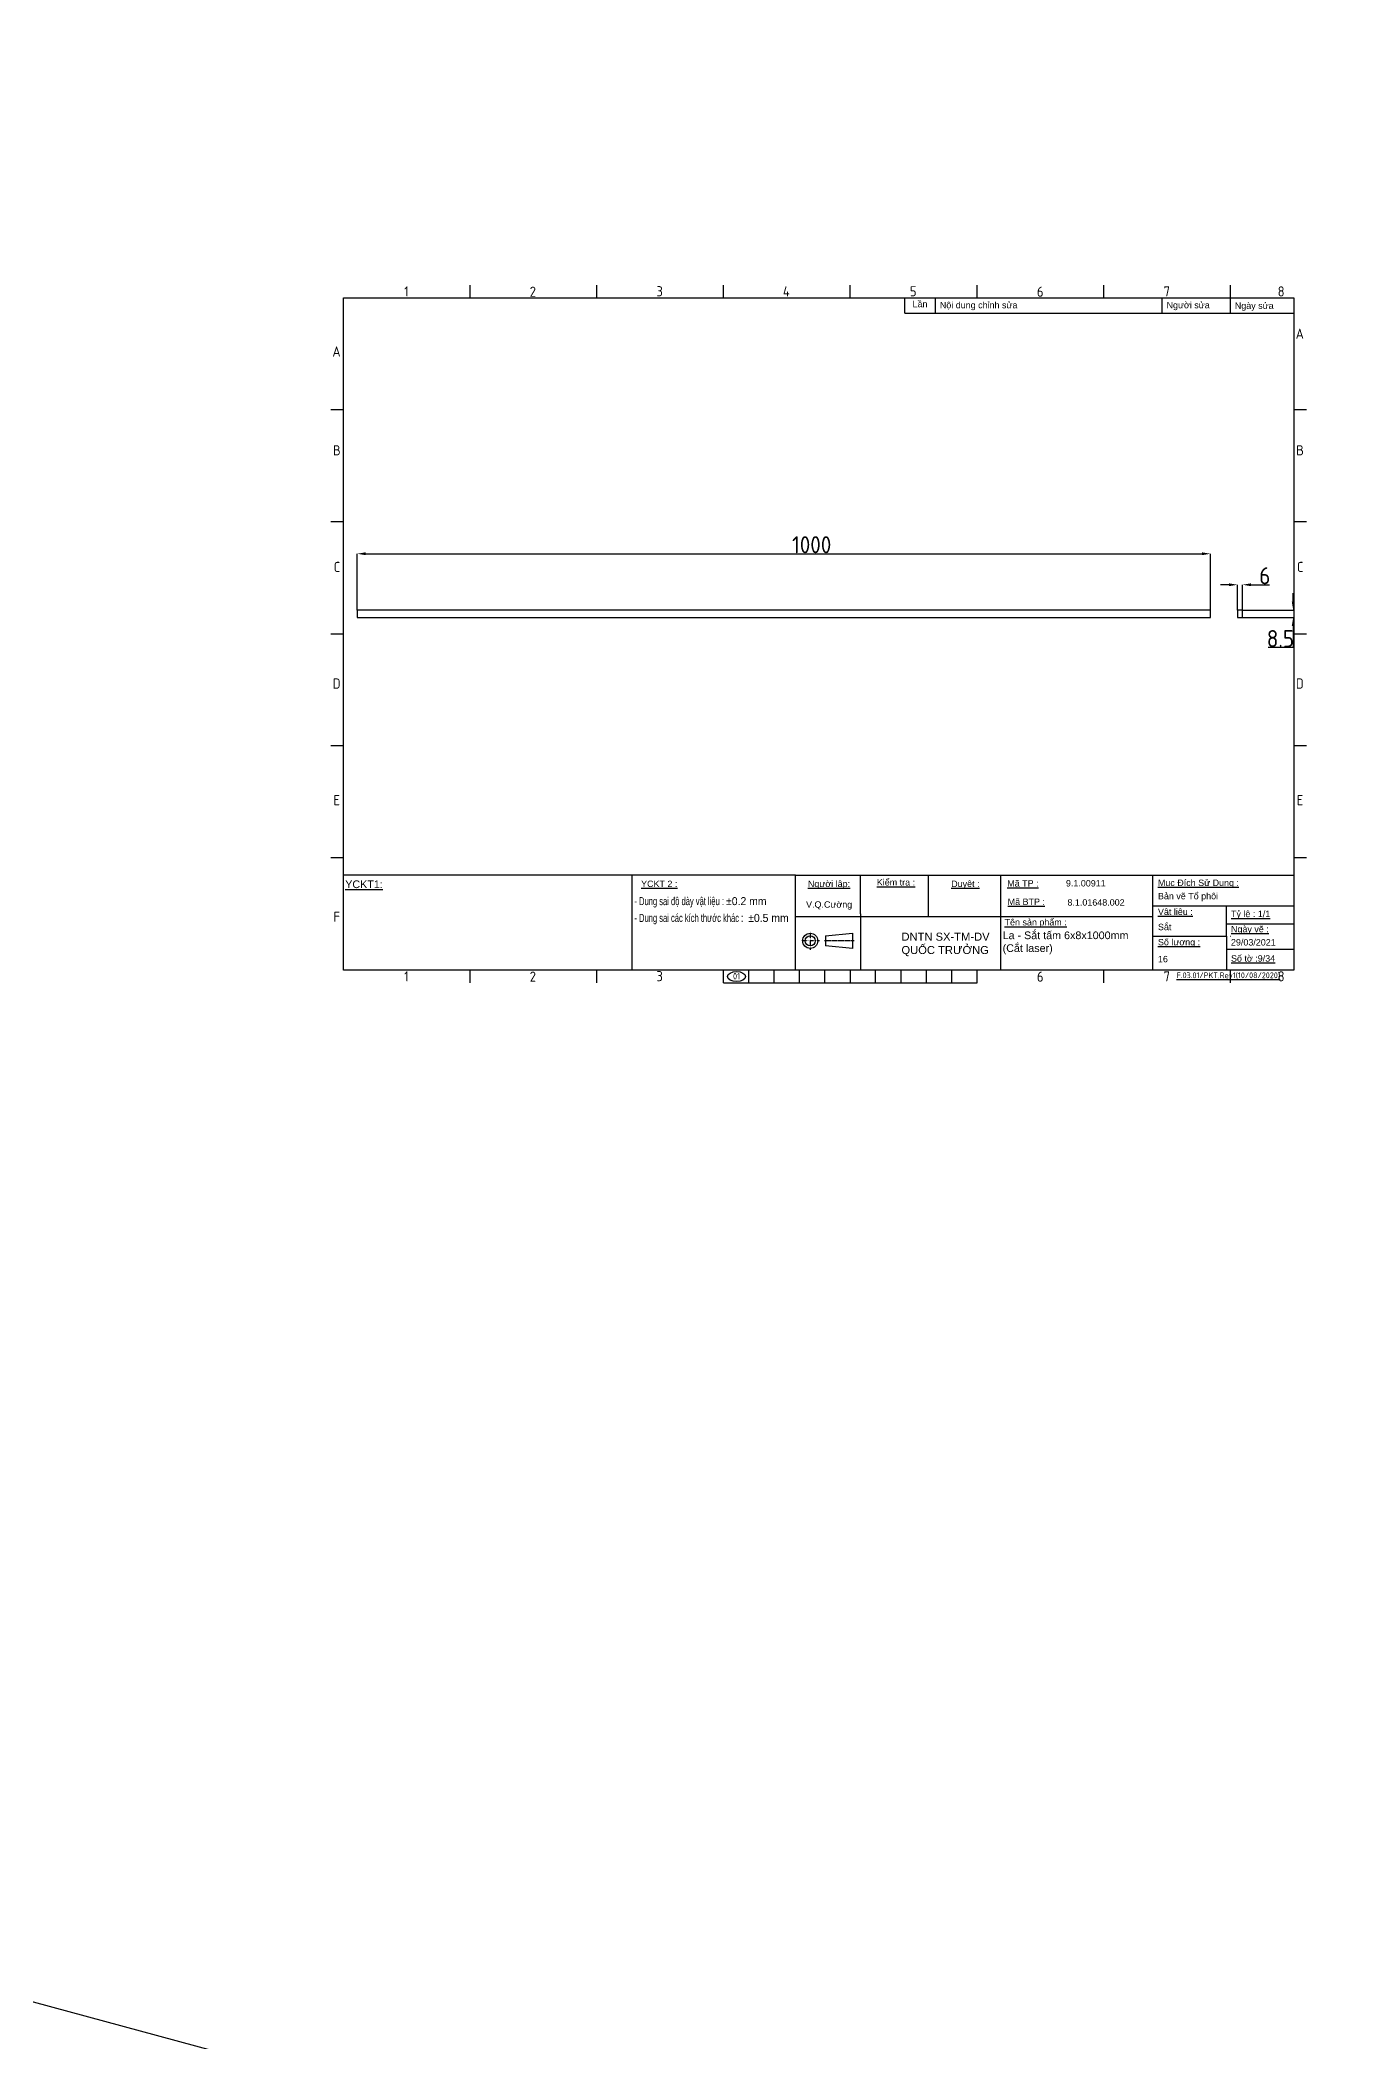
# Model space of a CAD drawing. Header units: millimetres. Extents: x -205945 to -46279, y 28253 to 108078.
# Drawn here: x -118769 to -117222, y 42324 to 44669 of the extents above; entities that cross this region are included whole.
import ezdxf

# ---------------------------------------------------------------- set-up
doc = ezdxf.new("R2010")
doc.units = ezdxf.units.MM
doc.header["$PDMODE"] = 2
for name, pattern in [('CENTER', [2, 1.25, -0.25, 0.25, -0.25]), ('CENTERX2', [4, 2.5, -0.5, 0.5, -0.5]), ('CONTPVMNIL', [0])]:
    doc.linetypes.add(name, pattern=pattern)
doc.layers.get('0').update_dxf_attribs({"linetype": 'CONTPVMNIL'})
doc.layers.get('DEFPOINTS').update_dxf_attribs({"color": 6})
for name, color, linetype in [('CENTER', 1, 'CENTERX2'), ('FRAME050', 6, 'Continuous'), ('MAIN', 7, 'Continuous')]:
    doc.layers.add(name, color=color, linetype=linetype)
doc.styles.add('ISOCP', font='isocp')
doc.styles.add('SLDTEXTSTYLE1', font='timesi.ttf', dxfattribs={"width": 0.933})
doc.styles.add('SLDTEXTSTYLE3', font='TXT', dxfattribs={"width": 0.65, "bigfont": 'bigfont'})
doc.styles.get("Standard").update_dxf_attribs({"font": 'isocp.shx'})
doc.dimstyles.new('Dim20$0', dxfattribs={"dimtxt": 20, "dimasz": 10, "dimexe": 0, "dimexo": 0, "dimgap": 0.6, "dimtad": 1, "dimtoh": 1, "dimdsep": 46, "dimtxsty": 'ISOCP', "dimcen": 0, "dimclrd": 3, "dimclre": 3, "dimclrt": 7, "dimadec": 3, "dimazin": 2, "dimtp": 0.05, "dimtm": 0.05, "dimtfac": 0.7, "dimtofl": 0, "dimtmove": 0, "dimatfit": 3, "dimfxl": 0, "dimtolj": 1, "dimarcsym": 0})

# ---------------------------------------------------------------- blocks, each defined once
blk = doc.blocks.new('ẢERHAEEH')
at = {"layer": 'FRAME050'}
for p, q in [((-261.36, 213.96), (-261.36, 217.92)), ((-221.76, 213.96), (-221.76, 217.92)), ((-182.16, 213.96), (-182.16, 217.92)), ((-142.56, 213.96), (-142.56, 217.92)), ((-102.96, 213.96), (-102.96, 217.92)), ((-63.36, 213.96), (-63.36, 217.92)), ((-23.76, 213.96), (-23.76, 217.92)), ((-300.96, 178.96), (-304.92, 178.96)), ((0, 178.96), (-3.96, 178.96)), ((-300.96, 143.96), (-304.92, 143.96)), ((0, 143.96), (-3.96, 143.96)), ((-304.92, 108.96), (-300.96, 108.96)), ((-3.96, 108.96), (0, 108.96)), ((-300.96, 73.96), (-304.92, 73.96)), ((0, 73.96), (-3.96, 73.96)), ((-300.96, 38.96), (-304.92, 38.96)), ((0, 38.96), (-3.96, 38.96)), ((-261.36, 0), (-261.36, 3.96)), ((-221.76, 0), (-221.76, 3.96)), ((-182.16, 0), (-182.16, 3.96)), ((-182.16, 0), (-102.96, 0)), ((-174.24, 0), (-174.24, 3.96)), ((-166.32, 0), (-166.32, 3.96)), ((-158.4, 0), (-158.4, 3.96)), ((-150.48, 0), (-150.48, 3.96)), ((-142.56, 3.96), (-142.56, 0)), ((-134.64, 0), (-134.64, 3.96)), ((-126.72, 0), (-126.72, 3.96)), ((-118.8, 0), (-118.8, 3.96)), ((-110.88, 0), (-110.88, 3.96)), ((-102.96, 0), (-102.96, 3.96)), ((-63.36, 0), (-63.36, 3.96)), ((-23.76, 0), (-23.76, 3.96))]:
    blk.add_line(p, q, dxfattribs=at)
at = {"layer": 'MAIN', "color": 7, "linetype": 'Continuous'}
blk.add_lwpolyline([(-300.96, 213.96), (-3.96, 213.96), (-3.96, 3.96), (-300.96, 3.96)], close=True, dxfattribs=at)
at = {"layer": 'FRAME050', "style": 'ISOCP'}
for s, p in [('1', (-281.95, 214.36)), ('2', (-242.72, 214.28)), ('3', (-203.13, 214.42)), ('4', (-163.63, 214.36)), ('5', (-123.93, 214.42)), ('6', (-84.25, 214.28)), ('7', (-44.67, 214.36)), ('8', (-9.03, 214.36)), ('A', (-3.41, 201.17)), ('A', (-304.37, 195.59)), ('B', (-304.21, 164.74)), ('B', (-3.25, 164.74)), ('C', (-303.97, 128.3)), ('C', (-3.01, 128.3)), ('D', (-304.3, 91.87)), ('D', (-3.34, 91.87)), ('E', (-304.05, 55.44)), ('E', (-3.09, 55.44)), ('F', (-304.05, 19.01)), ('1', (-281.95, 0.4)), ('2', (-242.72, 0.32)), ('3', (-203.13, 0.46)), ('6', (-84.25, 0.32)), ('7', (-44.67, 0.4)), ('8', (-9.03, 0.4))]:
    blk.add_text(s, height=3.17, dxfattribs=at).set_placement(p)
blk = doc.blocks.new('*D246')
at = {"color": 3, "lineweight": -2, "ltscale": 30, "transparency": 16777216}
for p, q in [((-117300.4, 44011.2), (-117300.4, 44021.2)), ((-117359.8, 44001.2), (-117300.4, 44001.2)), ((-117359.8, 43992.7), (-117300.4, 43992.7)), ((-117300.4, 43982.7), (-117300.4, 43957.3)), ((-117300.4, 43957.3), (-117329.9, 43957.3))]:
    blk.add_line(p, q, dxfattribs=at)
at = {"color": 3, "ltscale": 30, "transparency": 16777216}
for points in [[(-117302.1, 44011.2), (-117298.8, 44011.2), (-117300.4, 44001.2)], [(-117302.1, 43982.7), (-117298.8, 43982.7), (-117300.4, 43992.7)]]:
    blk.add_solid(points, dxfattribs=at)
at = {"layer": 'DEFPOINTS', "color": 0, "ltscale": 30, "transparency": 16777216}
for p in [(-117359.8, 44001.2), (-117359.8, 43992.7), (-117300.4, 43992.7)]:
    blk.add_point(p, dxfattribs=at)
at = {"color": 7, "ltscale": 30, "transparency": 16777216, "insert": (-117315.4, 43967.9), "char_height": 20, "attachment_point": 5, "style": 'ISOCP'}
blk.add_mtext('\\A1;8.5', dxfattribs=at)
blk = doc.blocks.new('*D247')
at = {"color": 3, "lineweight": -2, "ltscale": 30, "transparency": 16777216}
for p, q in [((-118397.3, 44001.2), (-118397.3, 44067.3)), ((-118387.3, 44067.3), (-117407.3, 44067.3)), ((-117397.3, 44001.2), (-117397.3, 44067.3))]:
    blk.add_line(p, q, dxfattribs=at)
at = {"color": 3, "ltscale": 30, "transparency": 16777216}
for points in [[(-118387.3, 44069), (-118387.3, 44065.7), (-118397.3, 44067.3)], [(-117407.3, 44069), (-117407.3, 44065.7), (-117397.3, 44067.3)]]:
    blk.add_solid(points, dxfattribs=at)
at = {"layer": 'DEFPOINTS', "color": 0, "ltscale": 30, "transparency": 16777216}
for p in [(-117397.3, 44067.3), (-118397.3, 44001.2), (-117397.3, 44001.2)]:
    blk.add_point(p, dxfattribs=at)
at = {"color": 7, "ltscale": 30, "transparency": 16777216, "insert": (-117864.6, 44077.9), "char_height": 20, "attachment_point": 5, "style": 'ISOCP'}
blk.add_mtext('\\A1;1000', dxfattribs=at)
blk = doc.blocks.new('*D248')
at = {"color": 3, "lineweight": -2, "ltscale": 30, "transparency": 16777216}
for p, q in [((-117375.8, 44031), (-117385.8, 44031)), ((-117365.8, 44001.2), (-117365.8, 44031)), ((-117359.8, 44001.2), (-117359.8, 44031)), ((-117349.8, 44031), (-117328.1, 44031))]:
    blk.add_line(p, q, dxfattribs=at)
at = {"color": 3, "ltscale": 30, "transparency": 16777216}
for points in [[(-117375.8, 44032.7), (-117375.8, 44029.3), (-117365.8, 44031)], [(-117349.8, 44032.7), (-117349.8, 44029.3), (-117359.8, 44031)]]:
    blk.add_solid(points, dxfattribs=at)
at = {"layer": 'DEFPOINTS', "color": 0, "ltscale": 30, "transparency": 16777216}
for p in [(-117359.8, 44031), (-117365.8, 44001.2), (-117359.8, 44001.2)]:
    blk.add_point(p, dxfattribs=at)
at = {"color": 7, "ltscale": 30, "transparency": 16777216, "insert": (-117333.7, 44041.6), "char_height": 20, "attachment_point": 5, "style": 'ISOCP'}
blk.add_mtext('\\A1;6', dxfattribs=at)

msp = doc.modelspace()

# ---------------------------------------------------------------- linework, layer by layer
at = {"ltscale": 30}
msp.add_line((-135875.365, 47014.308), (-66788.624, 28252.757), dxfattribs=at)
for p, q in [((-117883.732, 43690.624), (-118413.364, 43690.624)), ((-118075.16, 43690.624), (-118075.16, 43579.651)), ((-117728.088, 43690.624), (-117728.088, 43642.239)), ((-117464.881, 43654.802), (-117464.881, 43690.624)), ((-117807.249, 43645.316), (-117807.249, 43579.651)), ((-117883.732, 43642.239), (-117643.147, 43642.239)), ((-117378.48, 43633.7), (-117299.614, 43633.7)), ((-117378.48, 43604.29), (-117299.614, 43604.29))]:
    msp.add_line(p, q)
at = {"ltscale": 3}
msp.add_line((-117643.147, 43642.239), (-117464.881, 43642.239), dxfattribs=at)
at = {"linetype": 'ByBlock'}
msp.add_line((-117378.48, 43619.251), (-117378.48, 43579.651), dxfattribs=at)
at = {"ltscale": 30, "elevation": 0}
for points in [[(-118397.316, 43992.72), (-117397.316, 43992.72), (-117397.316, 44001.22), (-118397.316, 44001.22)], [(-117359.839, 43992.72), (-117359.839, 44001.22), (-117365.839, 44001.22), (-117365.839, 43992.72)]]:
    msp.add_lwpolyline(points, close=True, dxfattribs=at)
at = {"color": 1}
msp.add_ellipse((-117952.666, 43572.054), major_axis=(-10.54, 0), ratio=0.55171628, dxfattribs=at)
at = {"layer": 'CENTER', "color": 1, "linetype": 'CENTER', "ltscale": 0.05}
for p, q in [((-117866.292, 43624.572), (-117866.292, 43603.18)), ((-117855.596, 43613.876), (-117876.988, 43613.876))]:
    msp.add_line(p, q, dxfattribs=at)
at = {"layer": 'CENTER'}
msp.add_line((-117815.015, 43613.876), (-117849.677, 43613.876), dxfattribs=at)
at = {"layer": 'MAIN'}
for p, q in [((-117755.472, 44349.151), (-117755.472, 44367.151)), ((-117755.472, 44349.151), (-117299.614, 44349.151)), ((-117719.472, 44349.151), (-117719.472, 44367.151)), ((-117453.868, 44349.151), (-117453.868, 44367.151)), ((-117373.864, 44349.151), (-117373.864, 44367.151)), ((-117883.732, 43690.624), (-117299.614, 43690.624)), ((-117883.732, 43642.239), (-117883.732, 43690.624)), ((-117807.249, 43645.316), (-117807.249, 43690.624)), ((-117643.147, 43654.802), (-117643.147, 43690.624)), ((-117643.147, 43619.251), (-117643.147, 43654.802)), ((-117464.881, 43654.802), (-117299.614, 43654.802)), ((-117464.881, 43619.251), (-117464.881, 43654.802)), ((-117378.48, 43619.251), (-117378.48, 43654.802)), ((-117883.732, 43579.651), (-117883.732, 43642.239)), ((-117848.311, 43619.757), (-117816.707, 43622.697)), ((-117816.707, 43622.697), (-117816.707, 43605.055)), ((-117848.311, 43619.757), (-117848.311, 43607.996)), ((-117816.707, 43605.055), (-117848.311, 43607.996)), ((-117643.147, 43579.651), (-117643.147, 43619.251)), ((-117464.881, 43619.251), (-117378.48, 43619.251)), ((-117464.881, 43579.651), (-117464.881, 43619.251)), ((-117374.165, 43619.251), (-117374.008, 43619.251))]:
    msp.add_line(p, q, dxfattribs=at)
for radius in [8.821, 5.881]:
    msp.add_circle((-117866.292, 43613.876), radius, dxfattribs=at)

# ---------------------------------------------------------------- block references
at = {"xscale": 3.75, "yscale": 3.75, "zscale": 3.75}
msp.add_blockref('ẢERHAEEH', (-117284.764, 43564.801), dxfattribs=at)

# ---------------------------------------------------------------- texts
at = {"attachment_point": 1}
for s, insert, char_height, width in [('{\\fArial|b0|i0|c0|p34;Lần}', (-117746.409, 44363.601), 7.5, 24.50884), ('{\\fArial|b0|i0|c0|p34;\\LYCKT1:}', (-118411.15, 43684.639), 9, 28.97216), ('{\\fArial|b0|i0|c0|p34;29/03/2021}', (-117373.377, 43615.856), 7.5, 11.98235), ('{\\LF.03.01/PKT.Rev1(10/08/2020)}', (-117436.985, 43576.855), 6.75, 28.97216)]:
    msp.add_mtext(s, dxfattribs=dict(at, insert=insert, char_height=char_height, width=width))
at = {"color": 0, "attachment_point": 1}
for s, insert, char_height, width, style in [('{\\fArial|b0|i0|c0|p34;\\W1;\\C256;Nội dung chỉnh sửa}', (-117714.447, 44362.361), 7.5, 137.44007, 'SLDTEXTSTYLE3'), ('{\\fArial|b0|i0|c0|p34;\\W1;\\C256;Người sửa}', (-117448.843, 44362.361), 7.5, 137.44007, 'SLDTEXTSTYLE3'), ('{\\fArial|b0|i0|c0|p34;\\W1;\\C256;Ngày sửa}', (-117368.84, 44361.711), 7.5, 137.44007, 'SLDTEXTSTYLE3'), ('{\\fArial|b0|i0|c0|p34;\\W1;\\L\\C256;YCKT 2 :}', (-118064.486, 43684.373), 7.5, 52.1031, 'SLDTEXTSTYLE3'), ('{\\fArial|b0|i0|c0|p34;\\W1;\\L\\C256;Người lập:}', (-117869.045, 43684.373), 7.5, 52.1031, 'SLDTEXTSTYLE3'), ('{\\fArial|b0|i0|c0|p34;\\W1;\\L\\C256;Kiểm tra :}', (-117788.324, 43686.189), 7.5, 52.1031, 'SLDTEXTSTYLE3'), ('{\\fArial|b0|i0|c0|p34;\\W1;\\L\\C256;Duyệt :}', (-117701.147, 43684.373), 7.5, 52.1031, 'SLDTEXTSTYLE3'), ('{\\fArial|b0|i0|c0|p34;\\W1;\\L\\C256;Mã TP :}', (-117635.469, 43684.909), 7.5, 52.1031, 'SLDTEXTSTYLE3'), ('{\\fArial|b0|i0|c0|p34;\\W1;\\C256;9.1.00911}', (-117566.736, 43685.019), 7.5, 52.1031, 'SLDTEXTSTYLE3'), ('{\\fArial|b0|i0|c0|p34;\\W1;\\L\\C256;Mục Đích Sử Dụng :}', (-117458.903, 43685.592), 7.5, 99.45032, 'SLDTEXTSTYLE3'), ('{\\fArial|b0|i0|c0|p34;\\W1;\\C256;Bản vẽ Tổ phôi}', (-117458.903, 43670.017), 7.5, 99.45032, 'SLDTEXTSTYLE3'), ('{\\fArial|b0|i0|c0|p34; - Dung sai độ dày vật liệu : \\W0.933;%%P0.2 mm}', (-118074.75, 43665.069), 9.375, 302.2015, 'SLDTEXTSTYLE3'), ('{\\fArial|b0|i0|c0|p34; - Dung sai các kích thước khác : \\W0.933; %%P0.5 mm}', (-118074.75, 43645.368), 9.375, 302.2015, 'SLDTEXTSTYLE3'), ('{\\fArial|b0|i0|c0|p34;\\W1;\\C256;V.Q.Cường}', (-117871.218, 43660.18), 7.5, 52.1031, 'SLDTEXTSTYLE3'), ('{\\fArial|b0|i0|c0|p34;\\W1;\\L\\C256;Mã BTP :}', (-117634.988, 43663.439), 7.5, 52.1031, 'SLDTEXTSTYLE3'), ('{\\fArial|b0|i0|c0|p34;\\W1;\\C256;8.1.01648.002}', (-117564.947, 43662.602, 0), 7.5, 52.1031, 'SLDTEXTSTYLE3'), ('{\\fArial|b0|i0|c0|p34;\\W1;\\L\\C256;Vật liệu :}', (-117458.903, 43651.607), 7.5, 52.1031, 'SLDTEXTSTYLE3'), ('{\\fArial|b0|i0|c0|p34;\\W1;\\L\\C256;Tỷ lệ : 1/1}', (-117373.312, 43649.162), 7.5, 52.1031, 'SLDTEXTSTYLE3'), ('{\\fArial|b0|i0|c0|p34;\\W1;\\C256;DNTN SX-TM-DV QUỐC TRƯỞNG}', (-117759.451, 43623.417), 9.375, 139.69932, 'SLDTEXTSTYLE3'), ('{\\fArial|b0|i0|c0|p34;\\W1;\\C256;La - Sắt tấm 6x8x1000mm (Cắt laser)}', (-117640.877, 43624.814, 0), 9, 164.73613, 'SLDTEXTSTYLE1'), ('{\\fArial|b0|i0|c0|p34;\\W1;\\L\\C256;Tên sản phẩm :}', (-117638.607, 43639.416), 7.5, 76.33551, 'SLDTEXTSTYLE3'), ('{\\fArial|b0|i0|c0|p34;\\W1;\\C256;Sắt }', (-117458.903, 43633.831), 7.5, 52.1031, 'SLDTEXTSTYLE3'), ('{\\fArial|b0|i0|c0|p34;\\W1;\\L\\C256;Ngày vẽ :}', (-117373.312, 43631.32), 7.5, 52.1031, 'SLDTEXTSTYLE3'), ('{\\fArial|b0|i0|c0|p34;\\W1;\\L\\C256;Số lượng :}', (-117458.903, 43616.056), 7.5, 52.1031, 'SLDTEXTSTYLE3'), ('{\\fArial|b0|i0|c0|p34;\\W1;\\L\\C256;Số tờ :9/34}', (-117373.312, 43597.019), 7.5, 63.09108, 'SLDTEXTSTYLE3'), ('{\\fArial|b0|i0|c0|p34;\\W1;\\C256;16}', (-117458.903, 43596.256), 7.5, 52.1031, 'SLDTEXTSTYLE3')]:
    msp.add_mtext(s, dxfattribs=dict(at, insert=insert, char_height=char_height, width=width, style=style))
at = {"color": 7, "insert": (-117956.777, 43576.156), "char_height": 7.5, "width": 24.50884, "attachment_point": 1}
msp.add_mtext('01', dxfattribs=at)

# ---------------------------------------------------------------- dimensions: what is measured, and where the dimension line sits
at = {"ltscale": 30}
for base, p1, p2, picture, middle in [((-117397.316, 44067.326), (-118397.316, 44001.22), (-117397.316, 44001.22), '*D247', (-117864.574, 44067.326)), ((-117359.839, 44030.994), (-117365.839, 44001.22), (-117359.839, 44001.22), '*D248', (-117333.745, 44030.994))]:
    dim = msp.add_linear_dim(base=base, p1=p1, p2=p2, dimstyle='Dim20$0', dxfattribs=at)
    dim.commit()
    dim.dimension.update_dxf_attribs({"geometry": picture, "text_midpoint": middle, "dimtype": 160})
dim = msp.add_linear_dim(base=(-117300.426, 43992.72), p1=(-117359.839, 44001.22), p2=(-117359.839, 43992.72), angle=90, dimstyle='Dim20$0', dxfattribs=at)
dim.commit()
dim.dimension.update_dxf_attribs({"geometry": '*D246', "text_midpoint": (-117315.44, 43957.306), "dimtype": 160})

doc.saveas('drawing.dxf')
